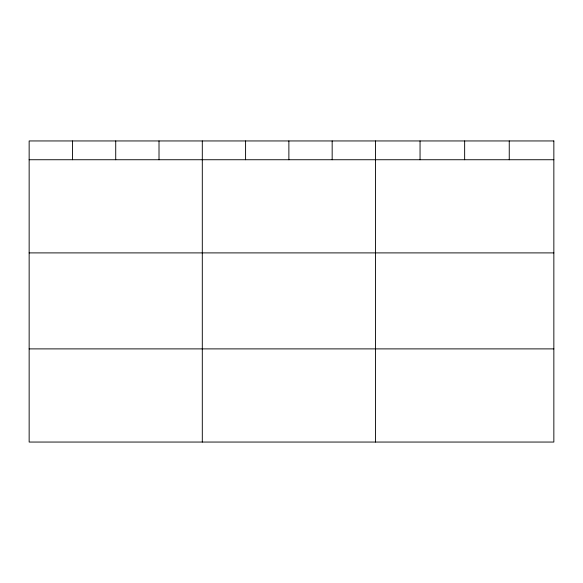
<?xml version="1.0" encoding="UTF-8"?>
<svg xmlns="http://www.w3.org/2000/svg" width="583" height="583" viewBox="0 0 583 583"><rect width="100%" height="100%" fill="white"/><g stroke="black" fill="none" stroke-linecap="round" stroke-linejoin="round"><path stroke-width="0.87" d="M29.15 159.735L553.85 159.735M29.15 252.898L553.85 252.898M29.15 348.889L553.85 348.889M509.25 140.948L509.25 159.735M464.651 140.948L464.651 159.735M420.051 140.948L420.051 159.735M375.452 140.948L375.452 442.052M332.164 140.948L332.164 159.735M288.876 140.948L288.876 159.735M245.589 140.948L245.589 159.735M202.301 140.948L202.301 442.052M159.013 140.948L159.013 159.735M115.726 140.948L115.726 159.735M72.438 140.948L72.438 159.735M553.85 140.948L29.15 140.948L29.15 442.052L553.85 442.052L553.85 140.948"/></g></svg>
